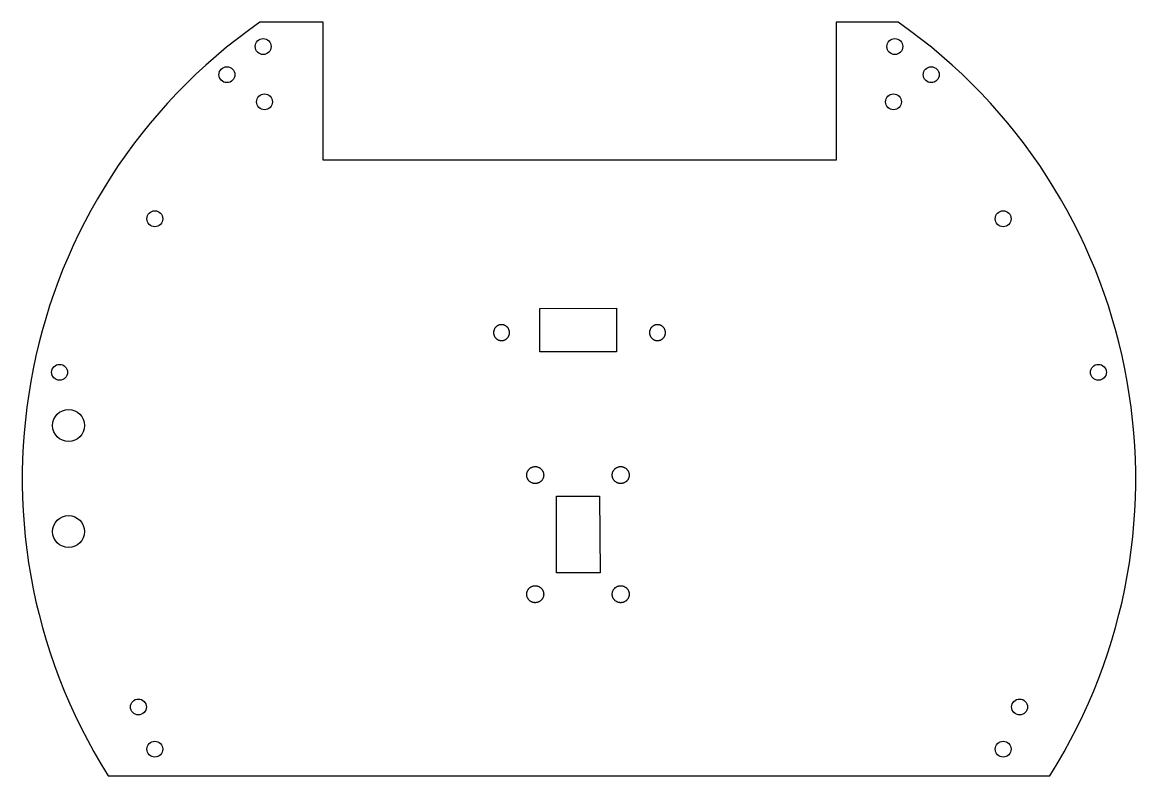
# Model space of a CAD drawing. Header units: millimetres. Extents: x -105 to 105, y -56 to 86.
import ezdxf

# ---------------------------------------------------------------- set-up
doc = ezdxf.new("R2010")
doc.units = ezdxf.units.MM
doc.header["$MEASUREMENT"] = 0
doc.layers.add('2D$2d superiore', color=18, linetype='Continuous', true_color=0x000000)

msp = doc.modelspace()

# ---------------------------------------------------------------- linework, layer by layer
at = {"layer": '2D$2d superiore'}
for p, q in [((-48.23, 86.04), (-60.23, 86.04)), ((-48.23, 63.04), (-48.23, 86.04)), ((60.23, 86.04), (48.52, 86.04)), ((48.52, 86.04), (48.52, 63.04)), ((-88.8, -56), (88.8, -56))]:
    msp.add_line(p, q, dxfattribs=at)
msp.add_lwpolyline([(48.52, 63.04), (48.52, 60.04), (-48.23, 60.04), (-48.23, 63.04)], dxfattribs=at)
for points in [[(-7.36, 32.07), (7.1, 32.17), (7.1, 23.93), (-7.36, 23.93)], [(3.89, -3.32), (3.99, -17.78), (-4.26, -17.78), (-4.26, -3.32)]]:
    msp.add_lwpolyline(points, close=True, dxfattribs=at)
for centre, radius in [((-59.57, 81.46), 1.5), ((59.57, 81.46), 1.5), ((-66.4, 76.16), 1.5), ((66.43, 76.16), 1.5), ((-59.31, 71.05), 1.5), ((59.31, 71.05), 1.5), ((-80, 49), 1.5), ((80, 49), 1.5), ((-97.96, 20.05), 1.5), ((97.96, 20.05), 1.5), ((-96.27, 10.03), 3), ((-96.27, -9.97), 3), ((-83.1, -43.04), 1.5), ((83.1, -43.04), 1.5), ((-80, -51), 1.5), ((80, -51), 1.5)]:
    msp.add_circle(centre, radius, dxfattribs=at)
for start, end in [(125, 212.251), (327.749, 55)]:
    msp.add_arc((0, 0.03), 105, start, end, dxfattribs=at)
for points, knots in [([(-16.11, 27.53), (-16.11, 29.03), (-14.61, 29.03), (-13.11, 29.03), (-13.11, 27.53), (-13.11, 26.03), (-14.61, 26.03), (-16.11, 26.03), (-16.11, 27.53)], [-9.424778, -9.424778, -9.424778, -7.068583, -7.068583, -4.712389, -4.712389, -2.356194, -2.356194, 0, 0, 0]), ([(13.3, 27.53), (13.3, 29.03), (14.8, 29.03), (16.3, 29.03), (16.3, 27.53), (16.3, 26.03), (14.8, 26.03), (13.3, 26.03), (13.3, 27.53)], [-9.424778, -9.424778, -9.424778, -7.068583, -7.068583, -4.712389, -4.712389, -2.356194, -2.356194, 0, 0, 0]), ([(-8.26, 2.28), (-9.86, 2.28), (-9.86, 0.68), (-9.86, -0.92), (-8.26, -0.92), (-6.66, -0.92), (-6.66, 0.68), (-6.66, 2.28), (-8.26, 2.28)], [0, 0, 0, 0.251327, 0.251327, 0.502655, 0.502655, 0.753982, 0.753982, 1.00531, 1.00531, 1.00531]), ([(7.86, 2.28), (6.26, 2.28), (6.26, 0.68), (6.26, -0.92), (7.86, -0.92), (9.46, -0.92), (9.46, 0.68), (9.46, 2.28), (7.86, 2.28)], [-1.00531, -1.00531, -1.00531, -0.753982, -0.753982, -0.502655, -0.502655, -0.251327, -0.251327, 0, 0, 0]), ([(-8.26, -23.38), (-6.66, -23.38), (-6.66, -21.78), (-6.66, -20.18), (-8.26, -20.18), (-9.86, -20.18), (-9.86, -21.78), (-9.86, -23.38), (-8.26, -23.38)], [-1.00531, -1.00531, -1.00531, -0.753982, -0.753982, -0.502655, -0.502655, -0.251327, -0.251327, 0, 0, 0]), ([(7.86, -23.38), (9.46, -23.38), (9.46, -21.78), (9.46, -20.18), (7.86, -20.18), (6.26, -20.18), (6.26, -21.78), (6.26, -23.38), (7.86, -23.38)], [0, 0, 0, 0.251327, 0.251327, 0.502655, 0.502655, 0.753982, 0.753982, 1.00531, 1.00531, 1.00531])]:
    msp.add_rational_spline(points, [1, 0.707106781187, 1, 0.707106781187, 1, 0.707106781187, 1, 0.707106781187, 1], degree=2, knots=knots, dxfattribs=at)

doc.saveas('drawing.dxf')
